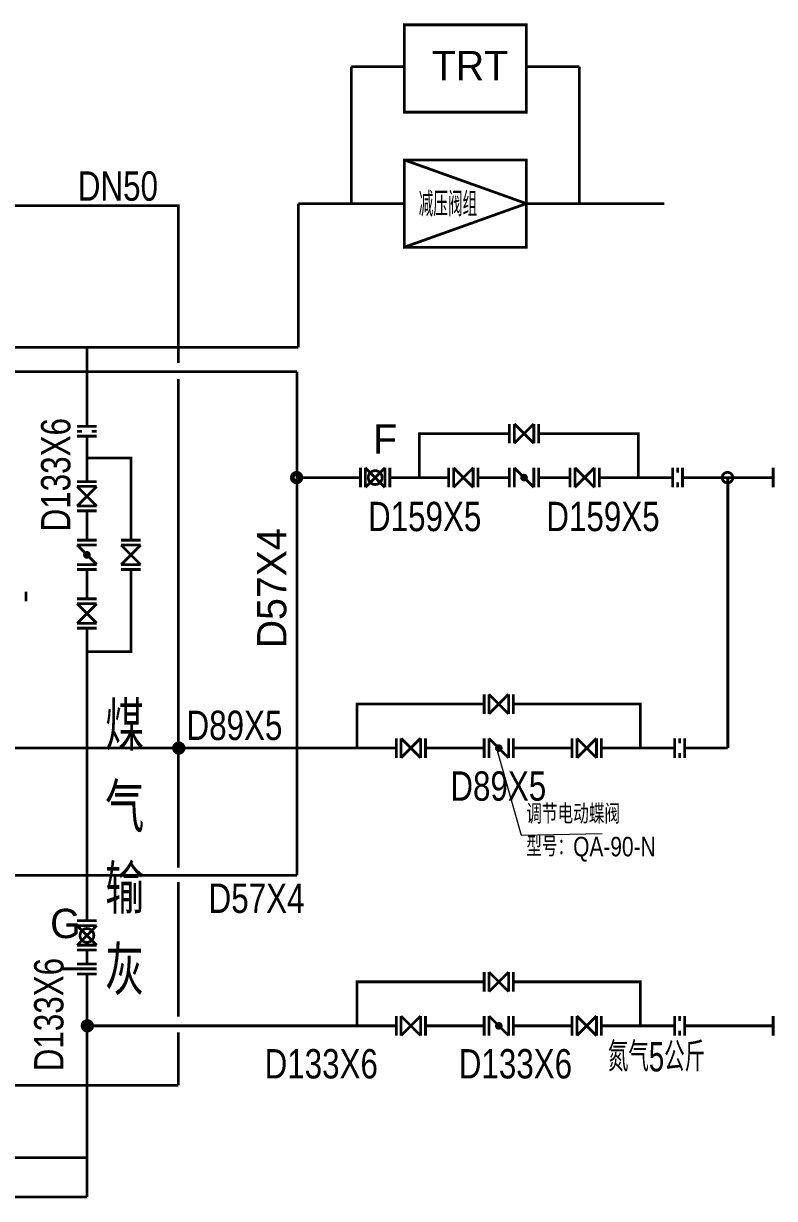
# Model space of a CAD drawing. Header units: millimetres. Extents: x 48549 to 244689, y 99496 to 172785.
# Drawn here: x 93829 to 101516, y 124869 to 136889 of the extents above; entities that cross this region are included whole.
import ezdxf
from ezdxf.enums import TextEntityAlignment as Align

# ---------------------------------------------------------------- set-up
doc = ezdxf.new("R2010")
doc.units = ezdxf.units.MM
doc.header["$LTSCALE"] = 3
doc.layers.add('CON', color=7, linetype='Continuous', lineweight=40)
doc.layers.add('图层3', color=6, linetype='Continuous', lineweight=9)
doc.layers.add('氮气管道', color=5, linetype='Continuous')
doc.layers.add('煤气管道', color=1, linetype='Continuous')
doc.styles.add('PC_TEXTSTYLE', font='zwl.shx', dxfattribs={"width": 0.8, "bigfont": 'hztxt.shx'})
doc.styles.add('TH_GBDIM', font='romans.shx', dxfattribs={"width": 0.8, "bigfont": 'gbcbig.shx'})
doc.styles.add('仿宋体', font='ttxt1.shx', dxfattribs={"bigfont": 'hzfs.shx'})
doc.dimstyles.new('TH_GBDIM', dxfattribs={"dimtxt": 3.5, "dimasz": 2.5, "dimexe": 2, "dimexo": 0, "dimgap": 1.5, "dimtad": 1, "dimdec": 1, "dimzin": 0, "dimdsep": 46, "dimtxsty": 'TH_GBDIM', "dimcen": 2.5, "dimclrd": 130, "dimclre": 130, "dimclrt": 3, "dimadec": 0, "dimazin": 0, "dimtfac": 0.714286, "dimtdec": 1, "dimtmove": 0, "dimatfit": 3, "dimfxl": 1, "dimtzin": 0, "dimlwd": -1, "dimlwe": -1, "dimarcsym": 0})

msp = doc.modelspace()

# ---------------------------------------------------------------- linework, layer by layer
at = {"layer": 'CON', "const_width": 28}
for points in [[(94478.223, 126635.21), (94478.223, 124882.593)], [(94478.223, 125285.69), (92977.7, 125285.69)], [(94478.223, 124882.593), (92977.7, 124882.593)]]:
    msp.add_lwpolyline(points, dxfattribs=at)
at = {"layer": '氮气管道', "const_width": 28}
for points in [[(95414.897, 133414.786), (95414.897, 135026.672), (55370.779, 135026.672)], [(96627.871, 133326.672), (89338.244, 133326.672)], [(96627.871, 133326.672), (96627.871, 128174.806)], [(95414.897, 128252.128), (95414.897, 133254.027)], [(98802.496, 132793.684), (98802.496, 132593.684)], [(98852.496, 132793.684), (98852.496, 132593.684)], [(98852.496, 132793.684), (99052.496, 132593.684)], [(98852.496, 132593.684), (99052.496, 132793.684)], [(99052.496, 132793.684), (99052.496, 132593.684)], [(99102.496, 132793.684), (99102.496, 132593.684)], [(98802.496, 132693.684), (97880.306, 132693.684), (97880.306, 132243.684)], [(99102.496, 132693.684), (100122.992, 132693.684), (100122.992, 132243.684)], [(97278.611, 132343.684), (97278.611, 132143.684)], [(97328.611, 132343.684), (97328.611, 132143.684)], [(97328.611, 132343.684), (97528.611, 132143.684)], [(97328.611, 132143.684), (97528.611, 132343.684)], [(97528.611, 132343.684), (97528.611, 132143.684)], [(97578.611, 132343.684), (97578.611, 132143.684)], [(98182, 132343.684), (98182, 132143.684)], [(98232, 132343.684), (98232, 132143.684)], [(98232, 132343.684), (98432, 132143.684)], [(98232, 132143.684), (98432, 132343.684)], [(98432, 132343.684), (98432, 132143.684)], [(98482, 132343.684), (98482, 132143.684)], [(98802.496, 132343.684), (98802.496, 132143.684)], [(98852.496, 132343.684), (98852.496, 132143.684)], [(98852.496, 132343.684), (99052.496, 132143.684)], [(99052.496, 132343.684), (99052.496, 132143.684)], [(99102.496, 132343.684), (99102.496, 132143.684)], [(99422.992, 132343.684), (99422.992, 132143.684)], [(99472.992, 132343.684), (99472.992, 132143.684)], [(99472.992, 132343.684), (99672.992, 132143.684)], [(99472.992, 132143.684), (99672.992, 132343.684)], [(99672.992, 132343.684), (99672.992, 132143.684)], [(99722.992, 132343.684), (99722.992, 132143.684)], [(100474.291, 132143.684), (100474.291, 132343.684)], [(100524.291, 132293.684), (100524.291, 132343.684)], [(100574.291, 132143.684), (100574.291, 132343.684)], [(101502.241, 132343.684), (101502.241, 132143.684)], [(96627.871, 132243.684), (97278.611, 132243.684)], [(98182, 132243.684), (97578.611, 132243.684)], [(98482, 132243.684), (98802.496, 132243.684)], [(99422.992, 132243.684), (99102.496, 132243.684)], [(99722.992, 132243.684), (100472.992, 132243.684)], [(101502.241, 132243.684), (100574.291, 132243.684)], [(101038.266, 129476.672), (101038.266, 132243.684)], [(100524.291, 132143.684), (100524.291, 132193.684)], [(98543.974, 130026.672), (98543.974, 129826.672)], [(98593.974, 130026.672), (98593.974, 129826.672)], [(98593.974, 130026.672), (98793.974, 129826.672)], [(98593.974, 129826.672), (98793.974, 130026.672)], [(98793.974, 130026.672), (98793.974, 129826.672)], [(98843.974, 130026.672), (98843.974, 129826.672)], [(98543.974, 129926.672), (97243.974, 129926.672), (97243.974, 129476.672)], [(98843.974, 129926.672), (100143.974, 129926.672), (100143.974, 129476.672)], [(97643.974, 129576.672), (97643.974, 129376.672)], [(97693.974, 129576.672), (97693.974, 129376.672)], [(97693.974, 129576.672), (97893.974, 129376.672)], [(97693.974, 129376.672), (97893.974, 129576.672)], [(97893.974, 129576.672), (97893.974, 129376.672)], [(97943.974, 129576.672), (97943.974, 129376.672)], [(98543.974, 129576.672), (98543.974, 129376.672)], [(98593.974, 129576.672), (98593.974, 129376.672)], [(98593.974, 129576.672), (98793.974, 129376.672)], [(98793.974, 129576.672), (98793.974, 129376.672)], [(98843.974, 129576.672), (98843.974, 129376.672)], [(99443.974, 129576.672), (99443.974, 129376.672)], [(99493.974, 129576.672), (99493.974, 129376.672)], [(99493.974, 129576.672), (99693.974, 129376.672)], [(99493.974, 129376.672), (99693.974, 129576.672)], [(99693.974, 129576.672), (99693.974, 129376.672)], [(99743.974, 129576.672), (99743.974, 129376.672)], [(100495.273, 129376.672), (100495.273, 129576.672)], [(100545.273, 129526.672), (100545.273, 129576.672)], [(100595.273, 129376.672), (100595.273, 129576.672)], [(95752.977, 129476.672), (89338.244, 129476.672)], [(95414.897, 129476.672), (97643.974, 129476.672)], [(97943.974, 129476.672), (98543.974, 129476.672)], [(98843.974, 129476.672), (99443.974, 129476.672)], [(99743.974, 129476.672), (100493.974, 129476.672)], [(101038.266, 129476.672), (100595.273, 129476.672)], [(100545.273, 129376.672), (100545.273, 129426.672)], [(90973.676, 128174.806), (96627.871, 128174.806)], [(95414.897, 126730.444), (95414.897, 128107.538)], [(98543.974, 127185.21), (98543.974, 126985.21)], [(98593.974, 127185.21), (98593.974, 126985.21)], [(98593.974, 127185.21), (98793.974, 126985.21)], [(98593.974, 126985.21), (98793.974, 127185.21)], [(98793.974, 127185.21), (98793.974, 126985.21)], [(98843.974, 127185.21), (98843.974, 126985.21)], [(98543.974, 127085.21), (97243.974, 127085.21), (97243.974, 126635.21)], [(98843.974, 127085.21), (100143.974, 127085.21), (100143.974, 126635.21)], [(97643.974, 126735.21), (97643.974, 126535.21)], [(97693.974, 126735.21), (97693.974, 126535.21)], [(97693.974, 126735.21), (97893.974, 126535.21)], [(97693.974, 126535.21), (97893.974, 126735.21)], [(97893.974, 126735.21), (97893.974, 126535.21)], [(97943.974, 126735.21), (97943.974, 126535.21)], [(98543.974, 126735.21), (98543.974, 126535.21)], [(98593.974, 126735.21), (98593.974, 126535.21)], [(98593.974, 126735.21), (98793.974, 126535.21)], [(98793.974, 126735.21), (98793.974, 126535.21)], [(98843.974, 126735.21), (98843.974, 126535.21)], [(99443.974, 126735.21), (99443.974, 126535.21)], [(99493.974, 126735.21), (99493.974, 126535.21)], [(99493.974, 126735.21), (99693.974, 126535.21)], [(99493.974, 126535.21), (99693.974, 126735.21)], [(99693.974, 126735.21), (99693.974, 126535.21)], [(99743.974, 126735.21), (99743.974, 126535.21)], [(100495.273, 126535.21), (100495.273, 126735.21)], [(100545.273, 126685.21), (100545.273, 126735.21)], [(100595.273, 126535.21), (100595.273, 126735.21)], [(101502.241, 126735.21), (101502.241, 126535.21)], [(94478.223, 126635.21), (97643.974, 126635.21)], [(95414.897, 126027.153), (95414.897, 126567.408)], [(97943.974, 126635.21), (98543.974, 126635.21)], [(98843.974, 126635.21), (99443.974, 126635.21)], [(99743.974, 126635.21), (100493.974, 126635.21)], [(100545.273, 126535.21), (100545.273, 126585.21)], [(101502.241, 126635.21), (100595.273, 126635.21)], [(95414.897, 126027.153), (91438.244, 126027.153)]]:
    msp.add_lwpolyline(points, dxfattribs=at)
for points in [[(96621.085, 132189.999, 0.893660716), (96640.437, 132294.994, 1.130192754), (96621.085, 132189.999, 0.802601653)], [(96621.085, 132213.298, 1.247968285), (96621.085, 132274.069, 1.026368961), (96621.085, 132213.298, 0.802601653)], [(101031.48, 132189.999, 0.893660716), (101050.832, 132294.994, 1.130192754), (101031.48, 132189.999, 0.802601653)], [(95414.897, 129422.988, 0.893660716), (95434.249, 129527.982, 1.130192754), (95414.897, 129422.988, 0.802601653)], [(95414.897, 129446.286, 1.247968285), (95414.897, 129507.058, 1.026368961), (95414.897, 129446.286, 0.802601653)], [(94479.014, 126581.525, 0.893660716), (94498.367, 126686.52, 1.130192754), (94479.014, 126581.525, 0.802601653)], [(94479.014, 126604.824, 1.247968285), (94479.014, 126665.596, 0.924997126), (94479.014, 126604.824, 0.802601653)]]:
    msp.add_lwpolyline(points, format="xyb", dxfattribs=at)
for points in [[(97378.611, 132293.684, -2.414213562), (97378.611, 132193.684, -0.414213562)], [(98927.496, 132243.684, 1), (98977.496, 132243.684, 1)], [(98668.974, 129476.672, 1), (98718.974, 129476.672, 1)], [(98668.974, 126635.21, 1), (98718.974, 126635.21, 1)]]:
    msp.add_lwpolyline(points, format="xyb", close=True, dxfattribs=at)
at = {"layer": '煤气管道', "const_width": 28}
for points in [[(97726.561, 136875.262), (98976.561, 136875.262), (98976.561, 135982.405), (97726.561, 135982.405)], [(97726.561, 135493.45), (98976.561, 135493.45), (98976.561, 134600.592), (97726.561, 134600.592)]]:
    msp.add_lwpolyline(points, close=True, dxfattribs=at)
for points in [[(97726.561, 136448.376), (97184.083, 136446.524)], [(97184.083, 135047.021), (97184.083, 136446.524)], [(98976.561, 136448.376), (99519.039, 136446.524)], [(99519.039, 135047.021), (99519.039, 136446.524)], [(97726.561, 135493.45), (98976.561, 135047.021), (97726.561, 134600.592)], [(96641.606, 133576.672), (96641.606, 135047.021)], [(97726.561, 135047.021), (96641.606, 135047.021)], [(100388.84, 135047.021), (98976.561, 135047.021)], [(96641.606, 133576.672), (90538.244, 133576.672)], [(94478.223, 132767.814), (94478.223, 133576.672)], [(94378.223, 132767.814), (94578.223, 132767.814)], [(94378.223, 132717.814), (94428.223, 132717.814)], [(94528.223, 132717.814), (94578.223, 132717.814)], [(94378.223, 132667.814), (94578.223, 132667.814)], [(94478.223, 132203.338), (94478.223, 132667.814)], [(94928.223, 131603.338), (94928.223, 132443.181), (94478.223, 132443.181)], [(94578.223, 132203.338), (94378.223, 132203.338)], [(94578.223, 132153.338), (94378.223, 132153.338)], [(94578.223, 131953.338), (94378.223, 132153.338)], [(94378.223, 131953.338), (94578.223, 132153.338)], [(94578.223, 131953.338), (94378.223, 131953.338)], [(94578.223, 131903.338), (94378.223, 131903.338)], [(94478.223, 131603.338), (94478.223, 131903.338)], [(94578.223, 131603.338), (94378.223, 131603.338)], [(94578.223, 131553.338), (94378.223, 131553.338)], [(94578.223, 131353.338), (94378.223, 131553.338)], [(95028.223, 131603.338), (94828.223, 131603.338)], [(95028.223, 131553.338), (94828.223, 131553.338)], [(95028.223, 131353.338), (94828.223, 131553.338)], [(94828.223, 131353.338), (95028.223, 131553.338)], [(94578.223, 131353.338), (94378.223, 131353.338)], [(94578.223, 131303.338), (94378.223, 131303.338)], [(94478.223, 131303.338), (94478.223, 131003.338)], [(94928.223, 131303.338), (94928.223, 130463.495), (94478.223, 130463.495)], [(95028.223, 131353.338), (94828.223, 131353.338)], [(95028.223, 131303.338), (94828.223, 131303.338)], [(93853.863, 131076.672), (93853.863, 130976.672)], [(94578.223, 131003.338), (94378.223, 131003.338)], [(94578.223, 130953.338), (94378.223, 130953.338)], [(94578.223, 130953.338), (94378.223, 130753.338)], [(94378.223, 130953.338), (94578.223, 130753.338)], [(94578.223, 130753.338), (94378.223, 130753.338)], [(94578.223, 130703.338), (94378.223, 130703.338)], [(94478.223, 128784.729), (94478.223, 130703.338)], [(94478.223, 127709.97), (94478.223, 128784.729)], [(94378.223, 127709.97), (94578.223, 127709.97)], [(94378.223, 127659.97), (94578.223, 127659.97)], [(94378.223, 127459.97), (94578.223, 127659.97)], [(94578.223, 127459.97), (94378.223, 127659.97)], [(94378.223, 127459.97), (94578.223, 127459.97)], [(94378.223, 127409.97), (94578.223, 127409.97)], [(94478.223, 127268.039), (94478.223, 127409.97)], [(94212.741, 127218.039), (94578.223, 127218.039)], [(94378.223, 127268.039), (94578.223, 127268.039)], [(94378.223, 127165.065), (94578.223, 127165.065)], [(94478.223, 126635.21), (94478.223, 127165.065)]]:
    msp.add_lwpolyline(points, dxfattribs=at)
for points in [[(94478.223, 131428.338, -1), (94478.223, 131478.338, -1)], [(94428.223, 127509.97, -2.414213562), (94528.223, 127509.97, -0.414213562)]]:
    msp.add_lwpolyline(points, format="xyb", close=True, dxfattribs=at)

# ---------------------------------------------------------------- texts
at = {"layer": 'CON', "style": '仿宋体', "width": 0.8}
msp.add_text('D133X6', height=300, rotation=90, dxfattribs=at).set_placement((94237.924, 126169.945))
at = {"layer": 'CON', "style": '仿宋体', "width": 0.7}
msp.add_text('氮气5公斤', height=300, dxfattribs=at).set_placement((99810.243, 126168.565))
at = {"layer": '图层3', "color": 2, "ltscale": 3, "attachment_point": 1, "style": 'PC_TEXTSTYLE'}
for s, insert, char_height, width in [('煤气输灰', (94664.725, 129948.615), 500, 490.37759), ('调节电动蝶阀\\P型号：QA-90-N', (98975.343, 128902.41), 200, 1532.43822)]:
    msp.add_mtext(s, dxfattribs=dict(at, insert=insert, char_height=char_height, width=width))
at = {"layer": '氮气管道', "style": '仿宋体'}
for s, p in [('TRT', (98009.367, 136309.449)), ('F', (97408.826, 132488.728))]:
    msp.add_text(s, height=300, dxfattribs=at).set_placement(p)
at = {"layer": '氮气管道', "style": '仿宋体', "width": 0.8}
for s, p in [('DN50', (94385.251, 135076.672)), ('D159X5', (97355.335, 131695.894)), ('D159X5', (99180.616, 131695.894)), ('D89X5', (95497.766, 129559.182)), ('D89X5', (98198.363, 128938.339)), ('D57X4', (95723.497, 127790.097)), ('D133X6', (96296.831, 126096.876)), ('D133X6', (98284.405, 126096.876))]:
    msp.add_text(s, height=300, dxfattribs=at).set_placement(p)
at = {"layer": '氮气管道', "style": '仿宋体', "width": 0.6}
msp.add_text('减压阀组', height=250, dxfattribs=at).set_placement((98173.558, 135053.684), align=Align.MIDDLE)
at = {"layer": '氮气管道', "style": '仿宋体'}
msp.add_text('D57X4', height=300, rotation=90, dxfattribs=at).set_placement((96519.534, 130497.917))
at = {"layer": '煤气管道', "style": '仿宋体', "width": 0.8}
msp.add_text('D133X6', height=300, rotation=90, dxfattribs=at).set_placement((94308.425, 131693.081))
at = {"layer": '煤气管道', "style": '仿宋体'}
msp.add_text('G', height=300, dxfattribs=at).set_placement((94101.677, 127532.449))

# ---------------------------------------------------------------- leaders
at = {"layer": '图层3', "color": 2, "ltscale": 3}
msp.add_leader([(98668.981, 129476.063), (98922.51, 128587.327), (99750.794, 128602.654)], dimstyle='TH_GBDIM', override={"dimgap": 1.5, "dimtad": 0}, dxfattribs=at)

doc.saveas('drawing.dxf')
